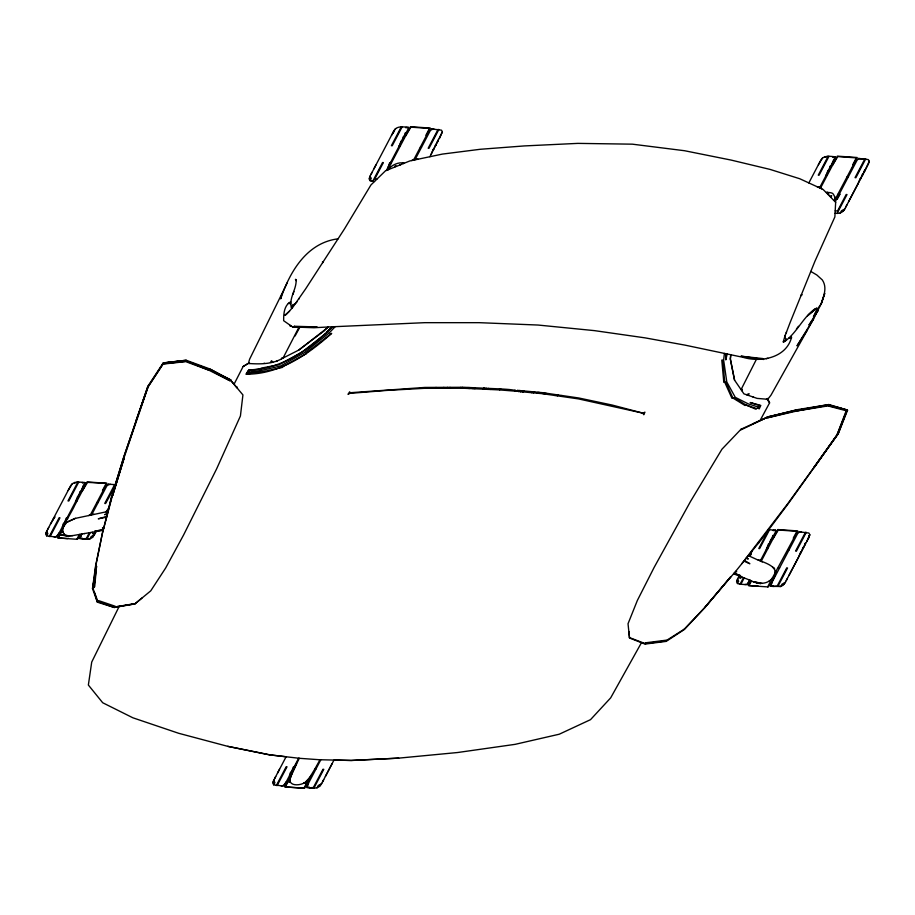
<?xml version="1.0" encoding="UTF-8"?>
<svg xmlns="http://www.w3.org/2000/svg" width="915" height="915" viewBox="0 0 915 915"><rect width="100%" height="100%" fill="white"/><g stroke="black" fill="none" stroke-linecap="round" stroke-linejoin="round"><path stroke-width="1.37" d="M835.681 201.883L834.869 216.935L814.933 261.267L790.228 322.252L784.967 336.045L784.956 338.218L786.157 338.699L785.459 340.7L783.24 341.947M785.356 335.027L785.162 335.519M834.48 200.705L834.903 197.137M80.108 493.059L80.165 491.584L78.038 497.017M830.385 167.273L830.431 165.798L828.304 171.231M292.182 308.092L291.462 307.92C288.488 298.324 296.735 289.369 296.14 279.635L295.454 279.35L296.06 280.631M403.515 137.845L403.572 136.369L401.445 141.791M770.922 540.696L770.979 539.221L768.84 544.642M834.869 197.08L833.519 194.472C832.913 191.67 824.118 192.779 827.332 192.196M279.533 769.263L277.519 773.095M375.882 165.077L373.869 168.898M435.666 145.748L435.769 144.421L433.561 149.751M803.073 548.6L803.164 547.273L800.968 552.603M862.525 175.177L862.628 173.861L860.42 179.18M328.062 326.975L424.823 322.675L479.208 322.675L538.066 325.042L594.498 330.635L645.075 337.864L684.923 345.115L743.129 357.342C761.223 362.775 786.477 357.719 791.601 337.166L790.56 336.526M102.286 533.777L95.617 565.664L92.507 588.608L97.356 602.162L98.065 601.933L92.975 588.459L95.801 565.767L102.446 532.965L112.007 495.301L123.491 457.923L147.921 386.187L163.122 363.026L186.214 360.247L209.764 368.939L230.969 380.034L209.089 369.34L185.322 360.613L184.841 361.722L163.053 364.079L148.15 386.679L136.152 420.385M724.406 353.43L723.628 360.041L726.796 381.978L735.271 397.327L748.173 403.835L758.924 407.244M726.327 353.831L725.641 359.709L726.418 353.853M726.727 353.911L726.053 359.675L726.842 353.933M405.368 134.322L405.574 132.549L403.652 137.582M772.763 537.185L772.981 535.401L771.059 540.433M290.432 782.222C293.12 786.728 304.432 785.059 308.435 779.626L307.577 781.238L308.366 781.101M387.708 169.927L410.446 126.705L430.37 128.077L413.511 160.182M83.334 486.917L83.665 484.927L80.245 492.796M308.458 783.309L307.2 787.072L309.396 787.22L309.087 787.815L313.387 787.495L322.972 769.263L323.796 769.321L313.902 788.147L306.891 787.666L307.314 785.482L320.833 759.747M833.611 161.131L833.931 159.141L830.523 167.01M772.203 581.974L770.956 585.726L773.152 585.886L772.832 586.481L777.144 586.16L786.728 567.918L787.552 567.975L777.967 586.218L780.792 586.492L783.309 585.074L785.23 582.546L809.009 537.277L809.786 534.68L808.883 533.022L799.275 531.821L797.457 533.914L771.059 584.147L770.636 586.321L780.792 586.492L782.005 584.182L784.452 582.889L783.595 584.525L785.493 582.054M92.507 588.608L94.142 579.035M748.413 585.577L768.337 586.95C780.769 570.034 775.771 566.339 757.654 559.9L748.379 555.611M437.679 141.917L438.01 140.155L435.815 145.451M864.538 171.345L864.869 169.595L862.685 174.879M805.074 544.768L805.406 543.018L803.221 548.302M84.901 482.571L84.477 484.744L58.08 534.978L56.261 537.071L46.654 535.87L45.75 534.211L46.528 531.615L70.306 486.345C72.994 480.73 79.914 482.125 84.901 482.571L82.396 483.017L82.705 482.411M374.498 181.49L370.06 180.655L369.157 178.997L369.935 176.389L393.725 131.12C396.401 125.504 403.321 126.91 408.307 127.345L407.884 129.53L386.37 170.464M289.62 311.123L284.576 315.343L286.201 314.611L292.663 307.509L305.656 288.843L344.532 228.83L370.941 184.956L385.467 170.831L409.794 160.96L442.322 154.097L480.238 149.282L524.272 145.931L577.822 143.381L632.368 144.17L684.614 150.735L731.177 160.091L770.03 169.401L799.767 178.745L808.837 182.92L820.583 160.56C823.271 154.944 830.191 156.339 835.166 156.785L834.743 158.958L819.565 187.85M768.245 530.3L768.692 529.716L775.714 530.197L775.291 532.381L760.205 561.078M275.701 776.561L274.614 778.631M110.601 500.871L111.207 498.446M783.263 341.821L784.967 336.045M48.712 527.452L47.557 529.659M372.119 172.226L370.964 174.433M439.417 138.588L442.391 131.829L441.476 130.17L431.869 128.969L430.05 131.062L414.907 159.885M806.824 541.44L809.786 534.68M821.098 304.112C823.592 296.266 827.537 287.687 822.299 279.921L816.843 274.992L810.782 271.423M287.173 282.907L281.946 293.669L280.676 298.873C289.712 271.915 306.811 242.635 338.104 238.826M786.534 331.939L786.191 332.843M775.417 571.886L775.565 571.292M102.411 533.262L112.431 495.553L124.028 457.717L148.15 386.679L163.099 363.747L184.99 361.356L208.906 370.198L230.02 380.812L209.661 369.591M105.82 519.754L111.927 495.621M328.451 326.964L298.931 349.988L283.067 358.04C272.693 364.319 260.02 364.307 248.205 363.449L243.104 366.538L234.091 384.151M46.791 531.112L46.036 533.662L46.894 532.038L47.866 533.559L46.654 535.87M370.198 175.897L369.443 178.448L370.3 176.812L371.284 178.345L370.06 180.655L372.965 180.77L382.55 162.538L383.374 162.596L374.715 179.066L376.843 179.214M273.848 780.095L273.093 782.634L273.951 781.01L274.935 782.531L273.711 784.841L283.318 786.042L285.137 783.949L298.667 758.215M737.593 578.749L736.85 581.3L737.707 579.675L738.68 581.197L737.467 583.507L740.052 584.216L747.075 584.696L750.14 580.247C757.231 584.571 767.456 584.788 772.374 578.086M808.757 537.78L809.5 535.229L807.991 539.232M387.743 169.916C391.277 165.112 399.455 161.417 403.938 163.339M442.391 131.829L429.901 156.717M290.158 777.67L290.57 776.263L289.689 777.35L290.215 781.959M325.408 776.4L327.421 772.569M848.628 201.643L850.63 197.812M835.338 201.552L856.92 160.491L858.739 158.409L868.346 159.599L869.25 161.257L868.472 163.865L844.694 209.123C842.944 212.76 838.792 213.881 835.063 213.252M789.165 575.055L791.178 571.235M62.449 526.674L63.421 523.437L64.679 522.419M289.506 775.645L290.478 772.409L291.736 771.391M61.385 530.746L63.936 525.908M319.072 759.702L299.331 758.295L291.13 774.742L289.941 780.323M821.293 303.608L824.678 293.555L821.293 303.608L813.435 319.198L771.002 395.143L768.76 398.048L766.438 399.169M403.343 163.579L403.092 162.939M64.816 522.156L66.155 518.233L67.207 517.627M388.223 166.942L389.561 163.019L390.613 162.401M291.874 771.128L293.212 767.205L294.264 766.598M327.559 772.306L329.697 768.245M850.767 197.549L852.906 193.488M791.315 570.971L793.442 566.911M123.697 457.283L147.921 386.187M66.498 522.682C57.485 535.252 73.177 509.403 74.412 505.949L87.039 481.931L106.963 483.303L90.173 515.248L107.924 511.451M330.086 767.502L332.122 763.613M853.066 193.191L855.342 188.856M793.602 566.614L795.878 562.279M394.834 167.033L395.372 165.649L396.492 166.358M65.537 522.854L66.955 522.122M75.522 501.786L77.741 496.193L77.878 497.303M398.929 146.572L401.147 140.967L401.285 142.088M825.788 176.012L828.018 170.407L828.144 171.517M766.335 549.423L768.554 543.83L768.692 544.94M855.502 188.547L857.824 184.132M796.039 561.959L798.36 557.544M864.675 171.082L869.25 161.257M431.137 154.372L433.241 149.237L433.39 150.071M857.995 183.801L860.1 178.665L860.26 179.5M798.532 557.224L800.636 552.088L800.797 552.923M798.006 410.069L797.708 410.801L767.308 417.858L797.617 410.137L829.356 405.025L847.553 410.229L838.209 433.779L788.17 503.765L760.96 540.044L735.683 571.315L736.701 571.726L735.42 571.635M748.333 395.372L749.065 393.644L746.503 394.742M296.643 763.693L289.849 778.791L292.434 772.123L284.668 786.923L304.581 788.295L311.752 774.616M772.123 579.755L771.334 579.904L797.777 530.929L777.853 529.556L761.086 561.49M283.067 358.04L298.965 327.204M820.435 188.25L837.317 156.145L857.229 157.517L851.556 168.326M486.414 388.292L485.865 389.287M798.498 326.289L796.462 328.931M281.946 293.669L249.612 359.195L248.766 362.191L249.772 363.541M518.336 391.471C514.699 389.618 507.047 389.332 500.814 388.932M834.697 200.259L851.522 168.383M520.726 391.689L521.23 390.694M523.38 391.94L523.872 390.934M119.041 606.668L91.717 662.083L88.366 685.038L102.697 702.743L132.881 717.795L178.654 733.281L227.744 746.343L269.433 754.841L299.331 758.295M515.008 390.133L514.573 391.128M517.009 391.346L517.535 390.408L518.931 390.476L542.343 392.649L578.738 397.979L612.226 405.059L643.897 413.374L578.44 398.894L542.641 393.713L518.416 391.483M522.191 391.826L522.682 390.831M308.481 779.534L314.794 769.126L315.869 769.195M518.771 391.517L519.274 390.511M760.125 420.42L769.595 402.852L767.994 399.295L757.105 398.391L743.918 393.85L741.058 389.618L756.705 358.737M516.369 391.254L499.773 389.927M82.144 491.241L87.52 482.377L106.243 483.314L102.491 490.451L103.178 490.497M405.551 136.026L410.926 127.162L429.467 128.443L425.898 135.237L426.596 135.248M741.722 390.636L742.351 389.424L741.219 389.298M78.541 537.391L77.523 539.324L57.611 537.951L64.061 525.725M740.887 584.273L744.192 577.925M749.682 583.187L751.032 580.602M793.785 538.535L793.305 538.089L796.874 531.295L778.322 530.014L772.981 538.832M484.424 389.218L484.973 388.223M753.525 397.167L752.965 396.973M749.03 584.422L748.459 585.497M72.228 483.818L68.122 490.509M74.755 482.399L74.447 482.983L77.878 482.079L67.984 500.917L68.819 500.974L78.713 482.136M49.238 536.579L59.132 517.753L59.967 517.81L50.073 536.636M54.065 536.911L56.581 536.465L59.223 532.804M67.596 538.569L58.331 537.928L60.939 532.953L62.986 531.992M69.128 535.824L68.625 536.613L60.081 534.589L68.042 535.881L72.754 535.607L103.155 530.334M76.871 539.21L79.365 534.463M78.347 537.757L80.074 534.337M91.603 514.916L106.643 486.277L108.462 484.195L115.29 484.664L123.605 457.603M108.462 484.195L108.153 484.79L110.658 484.344M89.373 532.724L86.33 538.523L82.03 538.844L82.339 538.249L80.143 538.1L81.801 534.04M114.65 484.618L104.756 503.444L105.591 503.502L114.409 487.523M90.322 532.564L87.165 538.58L89.979 538.855L92.495 537.437L96.189 531.546M105.934 511.874L107.558 509.918M106.598 511.725L109.011 507.139M395.635 128.603L393.461 131.623M401.285 126.865L391.391 145.691L392.226 145.748L402.12 126.922M406.111 127.196L405.803 127.791L408.307 127.345M431.869 128.969L431.56 129.564L434.065 129.129M438.068 129.404L428.174 148.23L428.998 148.287L438.891 129.461M276.307 785.55L286.201 766.724L287.024 766.781L277.131 785.608M281.122 785.882L283.639 785.447L286.281 781.776M313.902 788.147L317.036 787.826L318.248 785.516L320.707 784.235L319.85 785.859L321.737 783.389M822.505 158.032L818.399 164.723M825.021 156.614L824.712 157.197L828.155 156.293L818.262 175.131L819.085 175.188L828.979 156.351M832.97 156.625L832.661 157.231L835.166 156.785M835.647 202.341L826.405 192.756M858.739 158.409L858.419 159.004L864.927 158.833L855.033 177.659L855.868 177.716L865.762 158.89M837.122 213.389L847.015 194.563L846.181 194.506L837.522 210.976L835.201 210.816M840.245 213.069L841.457 210.759L843.916 209.478L843.058 211.102L844.945 208.631M739.08 575.924L736.564 581.849L737.467 583.507M749.488 556.126L752.324 550.727M749.968 556.343L751.181 554.021L750.472 554.25M759.084 542.355L758.146 543.521M740.052 584.216L743.506 577.662M769.526 529.774L759.633 548.6L758.798 548.543L767.456 532.072L766.381 532.793M744.879 584.548L747.383 584.102L749.534 580.019L750.14 580.247M773.518 530.048L773.198 530.643L775.714 530.197M758.409 586.206L749.133 585.566L751.547 580.796M767.685 586.835L770.304 581.86L769.343 580.682M799.275 531.821L798.967 532.427L801.471 531.981M805.463 532.255L795.57 551.082L796.405 551.139L806.298 532.313M263.817 363.392L264.538 363.289M749.385 583.747L749.213 584.067M281.408 358.897L282.06 357.685L283.238 357.719M295.042 336.022L299.834 327.227L313.868 327.742L327.982 326.987L323.99 331.047L298.587 350.159M487.889 389.378L488.438 388.383M90.173 515.248L74.973 518.45L66.772 522.374M483.177 389.161L483.726 388.166M483.578 389.184L484.035 388.177M641.472 642.685L610.671 697.87L590.518 719.659L559.237 734.219L515.099 744.352L457.614 752.519L398.711 758.135L351.314 760.491L319.255 759.713M320.01 759.725L314.909 768.932M293.875 291.485L293.086 294.23M310.78 776.377L305.198 782.348M645.041 643.565L645.487 642.81L666.2 640.191L666.006 640.935L645.041 643.565L629.474 637.595M797.617 410.137L767.205 417.011L798.189 409.508L828.91 404.556L828.67 406.123L846.855 410.892L838.209 433.779L787.884 503.49L741.905 563.617M270.474 362.42L271.526 360.716L272.807 362.077M818.25 310.265L808.963 324.997L813.607 318.889M209.363 369.477L208.906 370.198L185.322 360.613M813.435 319.198L797.022 345.824L807.202 330.212M830.809 197.091L831.712 195.741L829.951 196.245M296.563 302.362L294.367 304.398L292.766 304.672L291.462 307.92M290.867 302.076L289.254 302.533C283.89 307.108 283.639 314.245 283.65 320.707L292.628 326.987L299.834 327.227M814.464 467.153L837.5 434.213L813.629 467.702L814.247 467.474M276.364 361.471L277.085 361.105M52.613 520.029L54.9 516.803L50.462 524.123M837.259 197.903L839.993 194.072L837.259 199.276L837.122 198.166M821.19 303.837L816.077 310.917L813.446 316.773L818.365 310.036M94.68 534.417L92.792 536.888L93.639 535.264L91.191 536.545L89.979 538.855L86.845 539.175L79.834 538.695L81.561 534.086M767.994 399.295L767.525 399.901L769.595 402.852M392.695 133.087L394.491 130.776L391.529 135.294M683.997 629.417L704.561 607.743L735.626 571.383M63.467 527.349L63.009 528.63M299.274 298.336L298.576 299.365M323.67 779.717L322.503 781.925M846.878 204.96L845.712 207.167M787.415 578.383L786.26 580.59M704.561 607.743L730.936 576.519L704.836 607.674L684.454 629.429L666.212 641.381L645.029 644.091L629.509 637.995L628.925 631.613M832.444 165.421L837.785 156.591L856.337 157.872L852.757 164.666L853.455 164.711M288.442 779.729L290.066 777.876M758.695 407.209L760.388 405.768L750.174 402.531L760.8 405.425L759.233 408.856L757.517 407.918L758.501 407.198M752.679 423.931L767.879 416.988L741.001 429.261L721.958 449.196L690.436 501.58L654.145 567.403L637.343 600.492L628.033 623.733L629.509 637.995M808.414 314.954L816.672 308.058L807.476 315.892M331.996 326.769L326.964 332.031L332.122 326.758M332.614 326.735C309.911 349.175 281.728 369.237 248.674 370.106L245.918 374.201C279.247 374.441 307.795 354.78 331.676 333.334L305.747 353.339L306.456 353.602L282.129 366.938L282.689 367.35L262.914 371.696L249.2 372.874L248.903 371.501L247.302 372.828L249.555 374.269L246.661 373.503L248.674 370.106L261.496 368.837L261.015 368.173L279.224 364.628L302.339 351.92L327.398 332.179L332.705 326.735M329.274 332.843L335.256 326.598M815.025 308.79C802.524 317.779 796.725 333.277 784.075 341.89M297.226 301.378L296.906 301.847M555.039 395.532L556.057 394.662M141.939 598.033L134.917 603.889L114.306 607.491L97.356 602.162L94.703 593.057M560.769 396.367L561.799 395.509M115.45 606.897L134.917 603.889L150.758 590.827L165.672 567.975L183.606 534.955L216.603 468.915L240.416 415.993L242.921 394.914L230.363 379.931L236.733 387.48L237.111 387.011L237.465 388.395M329.16 332.946L304.077 352.824L280.631 365.977L262.033 370.312L249.017 372.062M304.912 782.6L303.551 783.332L304.489 782.943M800.865 295.705L802.112 294.744L801.243 294.756M767.822 358.28L766.118 358.772M567.883 397.396L569.027 396.572M557.246 395.852L558.425 395.017M543.098 393.805L544.334 392.947M536.785 393.175L538.089 392.272M828.224 194.552L828.876 194.094L827.709 194.037M531.626 392.695L532.827 391.78M742.054 577.091L740.155 578.394L739.091 577.033L738.371 577.285M403.973 163.328L403.561 162.939M684.18 629.234L665.651 640.98M533.273 392.855L534.703 391.952M411.693 160.56L413.889 159.439M88.686 515.534L90.482 514.665M75.51 518.336L67.779 521.733M243.104 366.538L248.205 363.449M389.824 167.697L388.944 167.639M537.711 393.267L539.198 392.375M544.528 394.01L545.946 393.175M317.036 787.826L319.552 786.408L321.474 783.892L333.986 760.068L351.097 760.434L398.711 758.135M490.154 389.481L463.447 388.257L424.148 388.337L386.599 390.431L349.839 393.381L348.02 394.365L349.633 391.803L350.228 392.718L424.812 387.434L464.065 387.285L499.361 388.875M643.417 412.94L644.903 412.162L643.805 414.769L643.119 413.603M163.991 362.798L186.214 360.247M767.491 417.171L741.001 429.833L741.001 429.261M68.042 535.881L69.048 535.813M516.449 391.082L517.535 390.408M308.927 778.939L309.613 778.722M106.655 516.449L98.282 518.816L106.483 517.169M350.228 392.718L349.839 393.381M774.719 415.49L797.388 409.668M107.295 513.91L104.562 514.619L107.261 514.058M820.172 186.706L817.118 186.729L808.837 182.92M760.708 560.129L758.272 560.186M829.356 405.025L797.708 410.801L828.899 405.757L847.553 410.229L835.521 406.763M835.727 198.452L834.812 198.315M800.922 409.6L828.91 404.556L846.981 409.897M775.474 572.012L776.263 571.864M103.807 527.749L102.434 527.989L103.727 528.069M103.315 529.659L94.737 531.169L103.258 529.911M84.752 533.525L84.317 533.605M135.363 603.523L114.833 607L97.997 601.761L98.843 600.698L115.187 606.245L114.306 607.491L98.294 601.853M72.754 535.607L69.448 535.801M762.115 583.427L753.8 581.677M291.05 326.003L290.135 326.129L289.952 325.328M163.122 363.026L177.819 361.414M304.066 783.274L306.548 783.206L303.929 788.181L285.389 786.9L287.996 781.925L290.272 782.325M788.936 338.081L791.521 338.127M499.464 388.875L500.734 388.932M490.2 389.493L499.67 389.927M399.329 145.817L400.37 145.885M420.294 147.258L421.495 147.338M826.188 175.245L827.24 175.314M847.153 176.686L848.365 176.778M418.098 159.21L415.479 158.798M390.042 163.476L391.094 163.556M837.877 194.357L839.078 194.438M75.922 501.031L76.963 501.1M96.887 502.472L98.088 502.564M766.736 548.668L767.776 548.737M787.701 550.109L788.902 550.19M94.073 514.39L92.072 514.024M66.635 518.702L67.687 518.771M778.413 567.78L779.614 567.86M293.692 767.674L294.641 767.731M400.816 164.608L399.821 165.009M523.437 390.899L522.991 391.906M520.486 391.666L520.99 390.671M288.362 303.425L290.798 303.734M323.292 261.804L322.503 261.679L322.686 262.731M756.579 582.764L760.662 583.621L754.052 581.78M227.744 746.343L269.696 754.818L286.098 756.774L273.585 780.587L272.807 783.183L273.711 784.841M113.62 490.085L112.751 489.88L113.06 491.904M66.017 535.184L68.282 535.813M734.002 573.408L740.635 575.707L734.185 573.167M749.534 580.019L733.67 573.819M743.918 561.124L749.865 563.743L744.478 560.426M746.343 558.127L748.287 558.996L746.457 557.99M817.164 186.729L823.054 189.462L826.256 192.608M210.336 369.191L225.525 377.621M772.958 567.357L774.136 568.284M773.003 567.391L773.621 567.826M820.835 187.506L821.75 188.856M761.371 560.918L762.172 561.993M95.446 532.953L92.655 533.754L92.209 532.233M64.416 534.303L64.828 534.795L63.009 532.313L62.815 529.156M734.608 380.228L730.376 359.069L730.788 354.757L730.296 358.874L734.471 380.022L741.058 389.618M774.307 568.409L774.753 569.107M460.92 387.32L461.4 388.28M468.022 387.468L468.503 388.486M472.632 387.674L473.044 388.703M474.553 387.754L474.851 388.784M469.155 387.514L469.452 388.532M462.67 387.308L462.933 388.28M447.458 387.365L447.698 388.303M436.02 387.4L436.238 388.315M443.821 387.377L443.912 388.303M450.008 387.354L450.089 388.292M96.544 566.271L94.703 586.641L93.913 587.602L96.544 566.271M124.2 457.786L112.648 495.53L124.2 457.786M845.597 412.368L837.202 434.442L846.547 411.212L845.597 412.368M756.602 408.57L755.767 409.177L745.954 405.002L734.059 397.613L731.966 398.334L724.726 382.23L722.736 360.03L721.786 360.11L723.811 382.379L725.767 382.047L732.904 398.025L745.062 405.517L745.954 405.002L756.602 408.57M294.538 326.266L292.628 326.987L317.105 326.952L294.538 326.266M762.607 358.543L740.933 356.175L763.659 359.469L762.607 358.543"/></g></svg>
